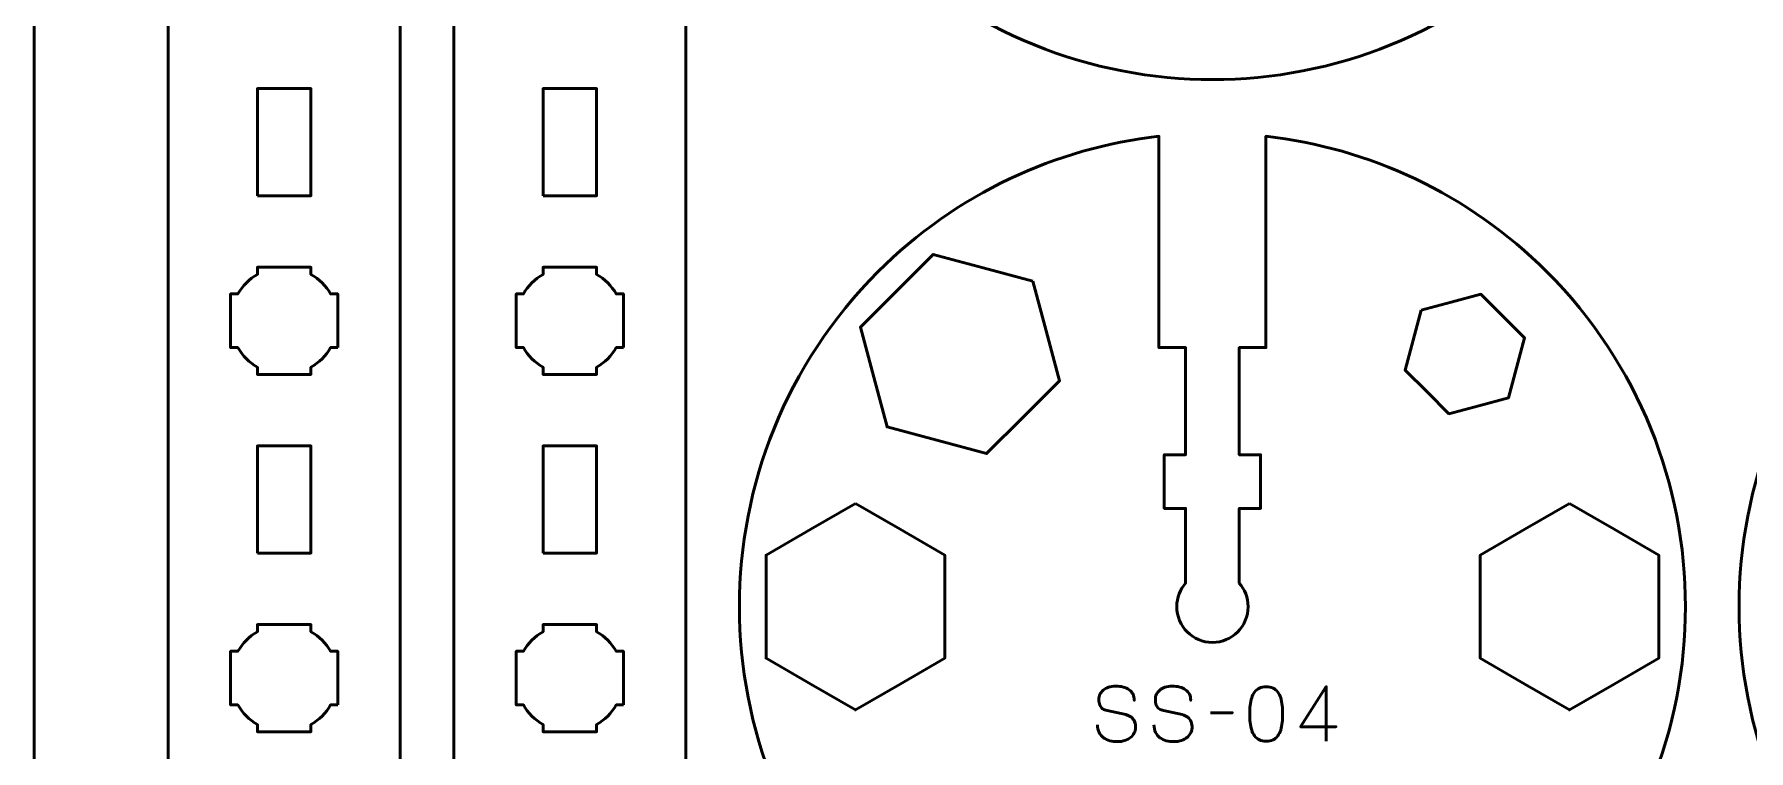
# Model space of a CAD drawing. Header units: centimetres. Extents: x -21 to 0, y -29.7 to 0.
# Drawn here: x -21 to -11.4, y -9.66 to -5.65 of the extents above; entities that cross this region are included whole.
import ezdxf

# ---------------------------------------------------------------- set-up
doc = ezdxf.new("R2010")
doc.units = ezdxf.units.CM
doc.header["$MEASUREMENT"] = 0
doc.layers.add('Layer 1', color=7, linetype='Continuous')

msp = doc.modelspace()

# ---------------------------------------------------------------- linework, layer by layer
at = {"layer": 'Layer 1', "color": 1, "lineweight": 53}
msp.add_open_spline([(-21.00003, -29.19995), (-21.00003, -29.19995), (-21.00003, -2.29992), (-21.00003, -2.29992), (-21.00003, -2.29992), (-21.00003, -2.21709), (-20.93286, -2.14992), (-20.85003, -2.14992), (-20.85003, -2.14992), (-20.7672, -2.14992), (-20.70003, -2.08275), (-20.70003, -1.99992), (-20.70003, -1.99992), (-20.70003, -1.91709), (-20.7672, -1.84992), (-20.85003, -1.84992), (-20.85003, -1.84992), (-20.93286, -1.84992), (-21.00003, -1.78275), (-21.00003, -1.69992), (-21.00003, -1.69992), (-21.00003, -1.61709), (-20.93286, -1.54992), (-20.85003, -1.54992), (-20.85003, -1.54992), (-20.7672, -1.54992), (-20.70003, -1.48275), (-20.70003, -1.39992), (-20.70003, -1.39992), (-20.70003, -1.31709), (-20.7672, -1.24992), (-20.85003, -1.24992), (-20.85003, -1.24992), (-20.93286, -1.24992), (-21.00003, -1.18275), (-21.00003, -1.09992), (-21.00003, -1.09992), (-21.00003, -1.09992), (-21.00003, -0.49992), (-21.00003, -0.49992), (-21.00003, -0.49992), (-21.00003, -0.22295), (-20.77694, 0.00004), (-20.49994, 0.00004), (-20.49994, 0.00004), (-20.49994, 0.00004), (-0.50008, 0.00004), (-0.50008, 0.00004), (-0.50008, 0.00004), (-0.22294, 0.00004), (0.00002, -0.22295), (0.00002, -0.49992), (0.00002, -0.49992), (0.00002, -0.49992), (0.00002, -29.19995), (0.00002, -29.19995), (0.00002, -29.19995), (0.00002, -29.47695), (-0.22294, -29.70004), (-0.50008, -29.70004), (-0.50008, -29.70004), (-0.50008, -29.70004), (-20.49994, -29.70004), (-20.49994, -29.70004), (-20.49994, -29.70004), (-20.77694, -29.70004), (-21.00003, -29.47695), (-21.00003, -29.19995)], degree=3, knots=[0, 0, 0, 0, 0.0588235, 0.0588235, 0.0588235, 0.0588235, 0.1176471, 0.1176471, 0.1176471, 0.1176471, 0.1764706, 0.1764706, 0.1764706, 0.1764706, 0.2352941, 0.2352941, 0.2352941, 0.2352941, 0.2941176, 0.2941176, 0.2941176, 0.2941176, 0.3529412, 0.3529412, 0.3529412, 0.3529412, 0.4117647, 0.4117647, 0.4117647, 0.4117647, 0.4705882, 0.4705882, 0.4705882, 0.4705882, 0.5294118, 0.5294118, 0.5294118, 0.5294118, 0.5882353, 0.5882353, 0.5882353, 0.5882353, 0.6470588, 0.6470588, 0.6470588, 0.6470588, 0.7058824, 0.7058824, 0.7058824, 0.7058824, 0.7647059, 0.7647059, 0.7647059, 0.7647059, 0.8235294, 0.8235294, 0.8235294, 0.8235294, 0.8823529, 0.8823529, 0.8823529, 0.8823529, 0.9411765, 0.9411765, 0.9411765, 0.9411765, 1, 1, 1, 1], dxfattribs=at)
at = {"layer": 'Layer 1', "color": 3, "lineweight": 53}
for points, knots in [([(-16.27383, -1.37613), (-15.23913, -0.34143), (-13.5609, -0.34143), (-12.52617, -1.37616), (-12.52617, -1.37616), (-11.49147, -2.41086), (-11.49147, -4.0891), (-12.52617, -5.1238), (-12.52617, -5.1238), (-13.5609, -6.15853), (-15.23913, -6.15853), (-16.27383, -5.12383), (-16.27383, -5.12383), (-17.30856, -4.0891), (-17.30856, -2.41086), (-16.27383, -1.37613)], [0, 0, 0, 0, 0.25, 0.25, 0.25, 0.25, 0.5, 0.5, 0.5, 0.5, 0.75, 0.75, 0.75, 0.75, 1, 1, 1, 1]), ([(-10.67383, -1.37613), (-9.63913, -0.34143), (-7.9609, -0.34143), (-6.92617, -1.37616), (-6.92617, -1.37616), (-5.89147, -2.41086), (-5.89147, -4.0891), (-6.92617, -5.1238), (-6.92617, -5.1238), (-7.9609, -6.15853), (-9.63913, -6.15853), (-10.67383, -5.12383), (-10.67383, -5.12383), (-11.70856, -4.0891), (-11.70856, -2.41086), (-10.67383, -1.37613)], [0, 0, 0, 0, 0.25, 0.25, 0.25, 0.25, 0.5, 0.5, 0.5, 0.5, 0.75, 0.75, 0.75, 0.75, 1, 1, 1, 1]), ([(-20.25007, -19.39972), (-20.25007, -19.39972), (-20.25007, -1.09979), (-20.25007, -1.09979), (-20.25007, -1.09979), (-20.25007, -0.82279), (-20.02698, -0.59969), (-19.74998, -0.59969), (-19.74998, -0.59969), (-19.74998, -0.59969), (-19.44997, -0.59969), (-19.44997, -0.59969), (-19.44997, -0.59969), (-19.17301, -0.59969), (-18.95005, -0.82279), (-18.95005, -1.09979), (-18.95005, -1.09979), (-18.95005, -1.09979), (-18.95005, -19.39972), (-18.95005, -19.39972), (-18.95005, -19.39972), (-18.95005, -19.67672), (-19.17301, -19.89981), (-19.44997, -19.89981), (-19.44997, -19.89981), (-19.44997, -19.89981), (-19.74998, -19.89981), (-19.74998, -19.89981), (-19.74998, -19.89981), (-20.02698, -19.89981), (-20.25007, -19.67672), (-20.25007, -19.39972)], [0, 0, 0, 0, 0.125, 0.125, 0.125, 0.125, 0.25, 0.25, 0.25, 0.25, 0.375, 0.375, 0.375, 0.375, 0.5, 0.5, 0.5, 0.5, 0.625, 0.625, 0.625, 0.625, 0.75, 0.75, 0.75, 0.75, 0.875, 0.875, 0.875, 0.875, 1, 1, 1, 1]), ([(-18.65007, -19.39972), (-18.65007, -19.39972), (-18.65007, -1.09979), (-18.65007, -1.09979), (-18.65007, -1.09979), (-18.65007, -0.82279), (-18.42698, -0.59969), (-18.14998, -0.59969), (-18.14998, -0.59969), (-18.14998, -0.59969), (-17.84997, -0.59969), (-17.84997, -0.59969), (-17.84997, -0.59969), (-17.57301, -0.59969), (-17.35005, -0.82279), (-17.35005, -1.09979), (-17.35005, -1.09979), (-17.35005, -1.09979), (-17.35005, -19.39972), (-17.35005, -19.39972), (-17.35005, -19.39972), (-17.35005, -19.67672), (-17.57301, -19.89981), (-17.84997, -19.89981), (-17.84997, -19.89981), (-17.84997, -19.89981), (-18.14998, -19.89981), (-18.14998, -19.89981), (-18.14998, -19.89981), (-18.42698, -19.89981), (-18.65007, -19.67672), (-18.65007, -19.39972)], [0, 0, 0, 0, 0.125, 0.125, 0.125, 0.125, 0.25, 0.25, 0.25, 0.25, 0.375, 0.375, 0.375, 0.375, 0.5, 0.5, 0.5, 0.5, 0.625, 0.625, 0.625, 0.625, 0.75, 0.75, 0.75, 0.75, 0.875, 0.875, 0.875, 0.875, 1, 1, 1, 1]), ([(-16.27383, -6.97613), (-15.8329, -6.5352), (-15.2751, -6.28234), (-14.70003, -6.21723), (-14.70003, -6.21723), (-14.70003, -6.21723), (-14.70003, -7.39997), (-14.70003, -7.39997), (-14.70003, -7.39997), (-14.70003, -7.39997), (-14.55002, -7.39997), (-14.55002, -7.39997), (-14.55002, -7.39997), (-14.55002, -7.39997), (-14.55002, -7.99991), (-14.55002, -7.99991), (-14.55002, -7.99991), (-14.55002, -7.99991), (-14.67003, -7.99991), (-14.67003, -7.99991), (-14.67003, -7.99991), (-14.67003, -7.99991), (-14.67003, -8.29991), (-14.67003, -8.29991), (-14.67003, -8.29991), (-14.67003, -8.29991), (-14.55002, -8.29991), (-14.55002, -8.29991), (-14.55002, -8.29991), (-14.55002, -8.29991), (-14.55002, -8.71765), (-14.55002, -8.71765), (-14.55002, -8.71765), (-14.58113, -8.7529), (-14.60002, -8.7992), (-14.60002, -8.84991), (-14.60002, -8.84991), (-14.60002, -8.96035), (-14.51046, -9.04991), (-14.40002, -9.04991), (-14.40002, -9.04991), (-14.28958, -9.04991), (-14.20002, -8.96035), (-14.20002, -8.84991), (-14.20002, -8.84991), (-14.20002, -8.7992), (-14.21891, -8.7529), (-14.25002, -8.71765), (-14.25002, -8.71765), (-14.25002, -8.71765), (-14.25002, -8.29991), (-14.25002, -8.29991), (-14.25002, -8.29991), (-14.25002, -8.29991), (-14.13003, -8.29991), (-14.13003, -8.29991), (-14.13003, -8.29991), (-14.13003, -8.29991), (-14.13003, -7.99991), (-14.13003, -7.99991), (-14.13003, -7.99991), (-14.13003, -7.99991), (-14.25002, -7.99991), (-14.25002, -7.99991), (-14.25002, -7.99991), (-14.25002, -7.99991), (-14.25002, -7.39997), (-14.25002, -7.39997), (-14.25002, -7.39997), (-14.25002, -7.39997), (-14.10003, -7.39997), (-14.10003, -7.39997), (-14.10003, -7.39997), (-14.10003, -7.39997), (-14.10003, -6.21721), (-14.10003, -6.21721), (-14.10003, -6.21721), (-13.52495, -6.28229), (-12.96713, -6.5352), (-12.52617, -6.97616), (-12.52617, -6.97616), (-11.49147, -8.01086), (-11.49147, -9.6891), (-12.52617, -10.7238), (-12.52617, -10.7238), (-13.5609, -11.75853), (-15.23913, -11.75853), (-16.27383, -10.72383), (-16.27383, -10.72383), (-17.30856, -9.6891), (-17.30856, -8.01086), (-16.27383, -6.97613)], [0, 0, 0, 0, 0.0434783, 0.0434783, 0.0434783, 0.0434783, 0.0869565, 0.0869565, 0.0869565, 0.0869565, 0.1304348, 0.1304348, 0.1304348, 0.1304348, 0.173913, 0.173913, 0.173913, 0.173913, 0.2173913, 0.2173913, 0.2173913, 0.2173913, 0.2608696, 0.2608696, 0.2608696, 0.2608696, 0.3043478, 0.3043478, 0.3043478, 0.3043478, 0.3478261, 0.3478261, 0.3478261, 0.3478261, 0.3913043, 0.3913043, 0.3913043, 0.3913043, 0.4347826, 0.4347826, 0.4347826, 0.4347826, 0.4782609, 0.4782609, 0.4782609, 0.4782609, 0.5217391, 0.5217391, 0.5217391, 0.5217391, 0.5652174, 0.5652174, 0.5652174, 0.5652174, 0.6086957, 0.6086957, 0.6086957, 0.6086957, 0.6521739, 0.6521739, 0.6521739, 0.6521739, 0.6956522, 0.6956522, 0.6956522, 0.6956522, 0.7391304, 0.7391304, 0.7391304, 0.7391304, 0.7826087, 0.7826087, 0.7826087, 0.7826087, 0.826087, 0.826087, 0.826087, 0.826087, 0.8695652, 0.8695652, 0.8695652, 0.8695652, 0.9130435, 0.9130435, 0.9130435, 0.9130435, 0.9565217, 0.9565217, 0.9565217, 0.9565217, 1, 1, 1, 1]), ([(-10.67383, -6.97613), (-10.2329, -6.5352), (-9.6751, -6.28234), (-9.10003, -6.21723), (-9.10003, -6.21723), (-9.10003, -6.21723), (-9.10003, -7.39997), (-9.10003, -7.39997), (-9.10003, -7.39997), (-9.10003, -7.39997), (-8.95002, -7.39997), (-8.95002, -7.39997), (-8.95002, -7.39997), (-8.95002, -7.39997), (-8.95002, -7.99991), (-8.95002, -7.99991), (-8.95002, -7.99991), (-8.95002, -7.99991), (-9.07003, -7.99991), (-9.07003, -7.99991), (-9.07003, -7.99991), (-9.07003, -7.99991), (-9.07003, -8.29991), (-9.07003, -8.29991), (-9.07003, -8.29991), (-9.07003, -8.29991), (-8.95002, -8.29991), (-8.95002, -8.29991), (-8.95002, -8.29991), (-8.95002, -8.29991), (-8.95002, -8.71765), (-8.95002, -8.71765), (-8.95002, -8.71765), (-8.98113, -8.7529), (-9.00002, -8.7992), (-9.00002, -8.84991), (-9.00002, -8.84991), (-9.00002, -8.96035), (-8.91046, -9.04991), (-8.80002, -9.04991), (-8.80002, -9.04991), (-8.68958, -9.04991), (-8.60002, -8.96035), (-8.60002, -8.84991), (-8.60002, -8.84991), (-8.60002, -8.7992), (-8.61891, -8.7529), (-8.65002, -8.71765), (-8.65002, -8.71765), (-8.65002, -8.71765), (-8.65002, -8.29991), (-8.65002, -8.29991), (-8.65002, -8.29991), (-8.65002, -8.29991), (-8.53003, -8.29991), (-8.53003, -8.29991), (-8.53003, -8.29991), (-8.53003, -8.29991), (-8.53003, -7.99991), (-8.53003, -7.99991), (-8.53003, -7.99991), (-8.53003, -7.99991), (-8.65002, -7.99991), (-8.65002, -7.99991), (-8.65002, -7.99991), (-8.65002, -7.99991), (-8.65002, -7.39997), (-8.65002, -7.39997), (-8.65002, -7.39997), (-8.65002, -7.39997), (-8.50003, -7.39997), (-8.50003, -7.39997), (-8.50003, -7.39997), (-8.50003, -7.39997), (-8.50003, -6.21721), (-8.50003, -6.21721), (-8.50003, -6.21721), (-7.92495, -6.28229), (-7.36713, -6.5352), (-6.92617, -6.97616), (-6.92617, -6.97616), (-5.89147, -8.01086), (-5.89147, -9.6891), (-6.92617, -10.7238), (-6.92617, -10.7238), (-7.9609, -11.75853), (-9.63913, -11.75853), (-10.67383, -10.72383), (-10.67383, -10.72383), (-11.70856, -9.6891), (-11.70856, -8.01086), (-10.67383, -6.97613)], [0, 0, 0, 0, 0.0434783, 0.0434783, 0.0434783, 0.0434783, 0.0869565, 0.0869565, 0.0869565, 0.0869565, 0.1304348, 0.1304348, 0.1304348, 0.1304348, 0.173913, 0.173913, 0.173913, 0.173913, 0.2173913, 0.2173913, 0.2173913, 0.2173913, 0.2608696, 0.2608696, 0.2608696, 0.2608696, 0.3043478, 0.3043478, 0.3043478, 0.3043478, 0.3478261, 0.3478261, 0.3478261, 0.3478261, 0.3913043, 0.3913043, 0.3913043, 0.3913043, 0.4347826, 0.4347826, 0.4347826, 0.4347826, 0.4782609, 0.4782609, 0.4782609, 0.4782609, 0.5217391, 0.5217391, 0.5217391, 0.5217391, 0.5652174, 0.5652174, 0.5652174, 0.5652174, 0.6086957, 0.6086957, 0.6086957, 0.6086957, 0.6521739, 0.6521739, 0.6521739, 0.6521739, 0.6956522, 0.6956522, 0.6956522, 0.6956522, 0.7391304, 0.7391304, 0.7391304, 0.7391304, 0.7826087, 0.7826087, 0.7826087, 0.7826087, 0.826087, 0.826087, 0.826087, 0.826087, 0.8695652, 0.8695652, 0.8695652, 0.8695652, 0.9130435, 0.9130435, 0.9130435, 0.9130435, 0.9565217, 0.9565217, 0.9565217, 0.9565217, 1, 1, 1, 1])]:
    msp.add_open_spline(points, degree=3, knots=knots, dxfattribs=at)
at = {"layer": 'Layer 1', "lineweight": 53}
for points, knots in [([(-19.74998, -6.54979), (-19.74998, -6.54979), (-19.74998, -5.94978), (-19.74998, -5.94978), (-19.74998, -5.94978), (-19.74998, -5.94978), (-19.44997, -5.94978), (-19.44997, -5.94978), (-19.44997, -5.94978), (-19.44997, -5.94978), (-19.44997, -6.54979), (-19.44997, -6.54979), (-19.44997, -6.54979), (-19.44997, -6.54979), (-19.74998, -6.54979), (-19.74998, -6.54979)], [0, 0, 0, 0, 0.25, 0.25, 0.25, 0.25, 0.5, 0.5, 0.5, 0.5, 0.75, 0.75, 0.75, 0.75, 1, 1, 1, 1]), ([(-18.14998, -6.54979), (-18.14998, -6.54979), (-18.14998, -5.94978), (-18.14998, -5.94978), (-18.14998, -5.94978), (-18.14998, -5.94978), (-17.84997, -5.94978), (-17.84997, -5.94978), (-17.84997, -5.94978), (-17.84997, -5.94978), (-17.84997, -6.54979), (-17.84997, -6.54979), (-17.84997, -6.54979), (-17.84997, -6.54979), (-18.14998, -6.54979), (-18.14998, -6.54979)], [0, 0, 0, 0, 0.25, 0.25, 0.25, 0.25, 0.5, 0.5, 0.5, 0.5, 0.75, 0.75, 0.75, 0.75, 1, 1, 1, 1]), ([(-15.40599, -7.02751), (-15.40599, -7.02751), (-15.33128, -7.30635), (-15.33128, -7.30635), (-15.33128, -7.30635), (-15.33128, -7.30635), (-15.25656, -7.58519), (-15.25656, -7.58519), (-15.25656, -7.58519), (-15.25656, -7.58519), (-15.46069, -7.78931), (-15.46069, -7.78931), (-15.46069, -7.78931), (-15.46069, -7.78931), (-15.66481, -7.99344), (-15.66481, -7.99344), (-15.66481, -7.99344), (-15.66481, -7.99344), (-15.94365, -7.91872), (-15.94365, -7.91872), (-15.94365, -7.91872), (-15.94365, -7.91872), (-16.22249, -7.84401), (-16.22249, -7.84401), (-16.22249, -7.84401), (-16.22249, -7.84401), (-16.2972, -7.56517), (-16.2972, -7.56517), (-16.2972, -7.56517), (-16.2972, -7.56517), (-16.37192, -7.28633), (-16.37192, -7.28633), (-16.37192, -7.28633), (-16.37192, -7.28633), (-16.16779, -7.08221), (-16.16779, -7.08221), (-16.16779, -7.08221), (-16.16779, -7.08221), (-15.96367, -6.87808), (-15.96367, -6.87808), (-15.96367, -6.87808), (-15.96367, -6.87808), (-15.68483, -6.9528), (-15.68483, -6.9528), (-15.68483, -6.9528), (-15.68483, -6.9528), (-15.40599, -7.02751), (-15.40599, -7.02751)], [0, 0, 0, 0, 0.0833333, 0.0833333, 0.0833333, 0.0833333, 0.1666667, 0.1666667, 0.1666667, 0.1666667, 0.25, 0.25, 0.25, 0.25, 0.3333333, 0.3333333, 0.3333333, 0.3333333, 0.4166667, 0.4166667, 0.4166667, 0.4166667, 0.5, 0.5, 0.5, 0.5, 0.5833333, 0.5833333, 0.5833333, 0.5833333, 0.6666667, 0.6666667, 0.6666667, 0.6666667, 0.75, 0.75, 0.75, 0.75, 0.8333333, 0.8333333, 0.8333333, 0.8333333, 0.9166667, 0.9166667, 0.9166667, 0.9166667, 1, 1, 1, 1]), ([(-19.30004, -7.39977), (-19.30004, -7.39977), (-19.34015, -7.39977), (-19.34015, -7.39977), (-19.34015, -7.39977), (-19.36647, -7.44538), (-19.4045, -7.48327), (-19.44997, -7.50959), (-19.44997, -7.50959), (-19.44997, -7.50959), (-19.44997, -7.54984), (-19.44997, -7.54984), (-19.44997, -7.54984), (-19.44997, -7.54984), (-19.60005, -7.54984), (-19.60005, -7.54984), (-19.60005, -7.54984), (-19.60005, -7.54984), (-19.74998, -7.54984), (-19.74998, -7.54984), (-19.74998, -7.54984), (-19.74998, -7.54984), (-19.74998, -7.50959), (-19.74998, -7.50959), (-19.74998, -7.50959), (-19.79559, -7.48327), (-19.83351, -7.44538), (-19.85983, -7.39977), (-19.85983, -7.39977), (-19.85983, -7.39977), (-19.90005, -7.39977), (-19.90005, -7.39977), (-19.90005, -7.39977), (-19.90005, -7.39977), (-19.90005, -7.24984), (-19.90005, -7.24984), (-19.90005, -7.24984), (-19.90005, -7.24984), (-19.90005, -7.09977), (-19.90005, -7.09977), (-19.90005, -7.09977), (-19.90005, -7.09977), (-19.85983, -7.09977), (-19.85983, -7.09977), (-19.85983, -7.09977), (-19.83351, -7.05429), (-19.79559, -7.01626), (-19.74998, -6.98995), (-19.74998, -6.98995), (-19.74998, -6.98995), (-19.74998, -6.94983), (-19.74998, -6.94983), (-19.74998, -6.94983), (-19.74998, -6.94983), (-19.60005, -6.94983), (-19.60005, -6.94983), (-19.60005, -6.94983), (-19.60005, -6.94983), (-19.44997, -6.94983), (-19.44997, -6.94983), (-19.44997, -6.94983), (-19.44997, -6.94983), (-19.44997, -6.98995), (-19.44997, -6.98995), (-19.44997, -6.98995), (-19.4045, -7.01626), (-19.36647, -7.05429), (-19.34015, -7.09977), (-19.34015, -7.09977), (-19.34015, -7.09977), (-19.30004, -7.09977), (-19.30004, -7.09977), (-19.30004, -7.09977), (-19.30004, -7.09977), (-19.30004, -7.24984), (-19.30004, -7.24984), (-19.30004, -7.24984), (-19.30004, -7.24984), (-19.30004, -7.39977), (-19.30004, -7.39977)], [0, 0, 0, 0, 0.05, 0.05, 0.05, 0.05, 0.1, 0.1, 0.1, 0.1, 0.15, 0.15, 0.15, 0.15, 0.2, 0.2, 0.2, 0.2, 0.25, 0.25, 0.25, 0.25, 0.3, 0.3, 0.3, 0.3, 0.35, 0.35, 0.35, 0.35, 0.4, 0.4, 0.4, 0.4, 0.45, 0.45, 0.45, 0.45, 0.5, 0.5, 0.5, 0.5, 0.55, 0.55, 0.55, 0.55, 0.6, 0.6, 0.6, 0.6, 0.65, 0.65, 0.65, 0.65, 0.7, 0.7, 0.7, 0.7, 0.75, 0.75, 0.75, 0.75, 0.8, 0.8, 0.8, 0.8, 0.85, 0.85, 0.85, 0.85, 0.9, 0.9, 0.9, 0.9, 0.95, 0.95, 0.95, 0.95, 1, 1, 1, 1]), ([(-17.70004, -7.39977), (-17.70004, -7.39977), (-17.74015, -7.39977), (-17.74015, -7.39977), (-17.74015, -7.39977), (-17.76647, -7.44538), (-17.8045, -7.48327), (-17.84997, -7.50959), (-17.84997, -7.50959), (-17.84997, -7.50959), (-17.84997, -7.54984), (-17.84997, -7.54984), (-17.84997, -7.54984), (-17.84997, -7.54984), (-18.00005, -7.54984), (-18.00005, -7.54984), (-18.00005, -7.54984), (-18.00005, -7.54984), (-18.14998, -7.54984), (-18.14998, -7.54984), (-18.14998, -7.54984), (-18.14998, -7.54984), (-18.14998, -7.50959), (-18.14998, -7.50959), (-18.14998, -7.50959), (-18.19559, -7.48327), (-18.23351, -7.44538), (-18.25983, -7.39977), (-18.25983, -7.39977), (-18.25983, -7.39977), (-18.30005, -7.39977), (-18.30005, -7.39977), (-18.30005, -7.39977), (-18.30005, -7.39977), (-18.30005, -7.24984), (-18.30005, -7.24984), (-18.30005, -7.24984), (-18.30005, -7.24984), (-18.30005, -7.09977), (-18.30005, -7.09977), (-18.30005, -7.09977), (-18.30005, -7.09977), (-18.25983, -7.09977), (-18.25983, -7.09977), (-18.25983, -7.09977), (-18.23351, -7.05429), (-18.19559, -7.01626), (-18.14998, -6.98995), (-18.14998, -6.98995), (-18.14998, -6.98995), (-18.14998, -6.94983), (-18.14998, -6.94983), (-18.14998, -6.94983), (-18.14998, -6.94983), (-18.00005, -6.94983), (-18.00005, -6.94983), (-18.00005, -6.94983), (-18.00005, -6.94983), (-17.84997, -6.94983), (-17.84997, -6.94983), (-17.84997, -6.94983), (-17.84997, -6.94983), (-17.84997, -6.98995), (-17.84997, -6.98995), (-17.84997, -6.98995), (-17.8045, -7.01626), (-17.76647, -7.05429), (-17.74015, -7.09977), (-17.74015, -7.09977), (-17.74015, -7.09977), (-17.70004, -7.09977), (-17.70004, -7.09977), (-17.70004, -7.09977), (-17.70004, -7.09977), (-17.70004, -7.24984), (-17.70004, -7.24984), (-17.70004, -7.24984), (-17.70004, -7.24984), (-17.70004, -7.39977), (-17.70004, -7.39977)], [0, 0, 0, 0, 0.05, 0.05, 0.05, 0.05, 0.1, 0.1, 0.1, 0.1, 0.15, 0.15, 0.15, 0.15, 0.2, 0.2, 0.2, 0.2, 0.25, 0.25, 0.25, 0.25, 0.3, 0.3, 0.3, 0.3, 0.35, 0.35, 0.35, 0.35, 0.4, 0.4, 0.4, 0.4, 0.45, 0.45, 0.45, 0.45, 0.5, 0.5, 0.5, 0.5, 0.55, 0.55, 0.55, 0.55, 0.6, 0.6, 0.6, 0.6, 0.65, 0.65, 0.65, 0.65, 0.7, 0.7, 0.7, 0.7, 0.75, 0.75, 0.75, 0.75, 0.8, 0.8, 0.8, 0.8, 0.85, 0.85, 0.85, 0.85, 0.9, 0.9, 0.9, 0.9, 0.95, 0.95, 0.95, 0.95, 1, 1, 1, 1]), ([(-13.23076, -7.19082), (-13.23076, -7.19082), (-13.06346, -7.14599), (-13.06346, -7.14599), (-13.06346, -7.14599), (-13.06346, -7.14599), (-12.89616, -7.10116), (-12.89616, -7.10116), (-12.89616, -7.10116), (-12.89616, -7.10116), (-12.77368, -7.22363), (-12.77368, -7.22363), (-12.77368, -7.22363), (-12.77368, -7.22363), (-12.65121, -7.34611), (-12.65121, -7.34611), (-12.65121, -7.34611), (-12.65121, -7.34611), (-12.69604, -7.51341), (-12.69604, -7.51341), (-12.69604, -7.51341), (-12.69604, -7.51341), (-12.74087, -7.68071), (-12.74087, -7.68071), (-12.74087, -7.68071), (-12.74087, -7.68071), (-12.90817, -7.72554), (-12.90817, -7.72554), (-12.90817, -7.72554), (-12.90817, -7.72554), (-13.07547, -7.77037), (-13.07547, -7.77037), (-13.07547, -7.77037), (-13.07547, -7.77037), (-13.19795, -7.6479), (-13.19795, -7.6479), (-13.19795, -7.6479), (-13.19795, -7.6479), (-13.32042, -7.52542), (-13.32042, -7.52542), (-13.32042, -7.52542), (-13.32042, -7.52542), (-13.27559, -7.35812), (-13.27559, -7.35812), (-13.27559, -7.35812), (-13.27559, -7.35812), (-13.23076, -7.19082), (-13.23076, -7.19082)], [0, 0, 0, 0, 0.0833333, 0.0833333, 0.0833333, 0.0833333, 0.1666667, 0.1666667, 0.1666667, 0.1666667, 0.25, 0.25, 0.25, 0.25, 0.3333333, 0.3333333, 0.3333333, 0.3333333, 0.4166667, 0.4166667, 0.4166667, 0.4166667, 0.5, 0.5, 0.5, 0.5, 0.5833333, 0.5833333, 0.5833333, 0.5833333, 0.6666667, 0.6666667, 0.6666667, 0.6666667, 0.75, 0.75, 0.75, 0.75, 0.8333333, 0.8333333, 0.8333333, 0.8333333, 0.9166667, 0.9166667, 0.9166667, 0.9166667, 1, 1, 1, 1]), ([(-19.74998, -8.54975), (-19.74998, -8.54975), (-19.74998, -7.94975), (-19.74998, -7.94975), (-19.74998, -7.94975), (-19.74998, -7.94975), (-19.44997, -7.94975), (-19.44997, -7.94975), (-19.44997, -7.94975), (-19.44997, -7.94975), (-19.44997, -8.54975), (-19.44997, -8.54975), (-19.44997, -8.54975), (-19.44997, -8.54975), (-19.74998, -8.54975), (-19.74998, -8.54975)], [0, 0, 0, 0, 0.25, 0.25, 0.25, 0.25, 0.5, 0.5, 0.5, 0.5, 0.75, 0.75, 0.75, 0.75, 1, 1, 1, 1]), ([(-18.14998, -8.54975), (-18.14998, -8.54975), (-18.14998, -7.94975), (-18.14998, -7.94975), (-18.14998, -7.94975), (-18.14998, -7.94975), (-17.84997, -7.94975), (-17.84997, -7.94975), (-17.84997, -7.94975), (-17.84997, -7.94975), (-17.84997, -8.54975), (-17.84997, -8.54975), (-17.84997, -8.54975), (-17.84997, -8.54975), (-18.14998, -8.54975), (-18.14998, -8.54975)], [0, 0, 0, 0, 0.25, 0.25, 0.25, 0.25, 0.5, 0.5, 0.5, 0.5, 0.75, 0.75, 0.75, 0.75, 1, 1, 1, 1]), ([(-16.40003, -8.27262), (-16.40003, -8.27262), (-16.15003, -8.41696), (-16.15003, -8.41696), (-16.15003, -8.41696), (-16.15003, -8.41696), (-15.90003, -8.5613), (-15.90003, -8.5613), (-15.90003, -8.5613), (-15.90003, -8.5613), (-15.90003, -8.84997), (-15.90003, -8.84997), (-15.90003, -8.84997), (-15.90003, -8.84997), (-15.90003, -9.13865), (-15.90003, -9.13865), (-15.90003, -9.13865), (-15.90003, -9.13865), (-16.15003, -9.28299), (-16.15003, -9.28299), (-16.15003, -9.28299), (-16.15003, -9.28299), (-16.40003, -9.42732), (-16.40003, -9.42732), (-16.40003, -9.42732), (-16.40003, -9.42732), (-16.65002, -9.28299), (-16.65002, -9.28299), (-16.65002, -9.28299), (-16.65002, -9.28299), (-16.90003, -9.13865), (-16.90003, -9.13865), (-16.90003, -9.13865), (-16.90003, -9.13865), (-16.90003, -8.84997), (-16.90003, -8.84997), (-16.90003, -8.84997), (-16.90003, -8.84997), (-16.90003, -8.5613), (-16.90003, -8.5613), (-16.90003, -8.5613), (-16.90003, -8.5613), (-16.65002, -8.41696), (-16.65002, -8.41696), (-16.65002, -8.41696), (-16.65002, -8.41696), (-16.40003, -8.27262), (-16.40003, -8.27262)], [0, 0, 0, 0, 0.0833333, 0.0833333, 0.0833333, 0.0833333, 0.1666667, 0.1666667, 0.1666667, 0.1666667, 0.25, 0.25, 0.25, 0.25, 0.3333333, 0.3333333, 0.3333333, 0.3333333, 0.4166667, 0.4166667, 0.4166667, 0.4166667, 0.5, 0.5, 0.5, 0.5, 0.5833333, 0.5833333, 0.5833333, 0.5833333, 0.6666667, 0.6666667, 0.6666667, 0.6666667, 0.75, 0.75, 0.75, 0.75, 0.8333333, 0.8333333, 0.8333333, 0.8333333, 0.9166667, 0.9166667, 0.9166667, 0.9166667, 1, 1, 1, 1]), ([(-12.40003, -8.27262), (-12.40003, -8.27262), (-12.15003, -8.41696), (-12.15003, -8.41696), (-12.15003, -8.41696), (-12.15003, -8.41696), (-11.90003, -8.5613), (-11.90003, -8.5613), (-11.90003, -8.5613), (-11.90003, -8.5613), (-11.90003, -8.84997), (-11.90003, -8.84997), (-11.90003, -8.84997), (-11.90003, -8.84997), (-11.90003, -9.13865), (-11.90003, -9.13865), (-11.90003, -9.13865), (-11.90003, -9.13865), (-12.15003, -9.28299), (-12.15003, -9.28299), (-12.15003, -9.28299), (-12.15003, -9.28299), (-12.40003, -9.42732), (-12.40003, -9.42732), (-12.40003, -9.42732), (-12.40003, -9.42732), (-12.65002, -9.28299), (-12.65002, -9.28299), (-12.65002, -9.28299), (-12.65002, -9.28299), (-12.90003, -9.13865), (-12.90003, -9.13865), (-12.90003, -9.13865), (-12.90003, -9.13865), (-12.90003, -8.84997), (-12.90003, -8.84997), (-12.90003, -8.84997), (-12.90003, -8.84997), (-12.90003, -8.5613), (-12.90003, -8.5613), (-12.90003, -8.5613), (-12.90003, -8.5613), (-12.65002, -8.41696), (-12.65002, -8.41696), (-12.65002, -8.41696), (-12.65002, -8.41696), (-12.40003, -8.27262), (-12.40003, -8.27262)], [0, 0, 0, 0, 0.0833333, 0.0833333, 0.0833333, 0.0833333, 0.1666667, 0.1666667, 0.1666667, 0.1666667, 0.25, 0.25, 0.25, 0.25, 0.3333333, 0.3333333, 0.3333333, 0.3333333, 0.4166667, 0.4166667, 0.4166667, 0.4166667, 0.5, 0.5, 0.5, 0.5, 0.5833333, 0.5833333, 0.5833333, 0.5833333, 0.6666667, 0.6666667, 0.6666667, 0.6666667, 0.75, 0.75, 0.75, 0.75, 0.8333333, 0.8333333, 0.8333333, 0.8333333, 0.9166667, 0.9166667, 0.9166667, 0.9166667, 1, 1, 1, 1]), ([(-19.30004, -9.39984), (-19.30004, -9.39984), (-19.34015, -9.39984), (-19.34015, -9.39984), (-19.34015, -9.39984), (-19.36647, -9.44531), (-19.4045, -9.48324), (-19.44997, -9.5097), (-19.44997, -9.5097), (-19.44997, -9.5097), (-19.44997, -9.54977), (-19.44997, -9.54977), (-19.44997, -9.54977), (-19.44997, -9.54977), (-19.60005, -9.54977), (-19.60005, -9.54977), (-19.60005, -9.54977), (-19.60005, -9.54977), (-19.74998, -9.54977), (-19.74998, -9.54977), (-19.74998, -9.54977), (-19.74998, -9.54977), (-19.74998, -9.5097), (-19.74998, -9.5097), (-19.74998, -9.5097), (-19.79559, -9.48324), (-19.83351, -9.44531), (-19.85983, -9.39984), (-19.85983, -9.39984), (-19.85983, -9.39984), (-19.90005, -9.39984), (-19.90005, -9.39984), (-19.90005, -9.39984), (-19.90005, -9.39984), (-19.90005, -9.24977), (-19.90005, -9.24977), (-19.90005, -9.24977), (-19.90005, -9.24977), (-19.90005, -9.09984), (-19.90005, -9.09984), (-19.90005, -9.09984), (-19.90005, -9.09984), (-19.85983, -9.09984), (-19.85983, -9.09984), (-19.85983, -9.09984), (-19.83351, -9.05426), (-19.79559, -9.01634), (-19.74998, -8.98988), (-19.74998, -8.98988), (-19.74998, -8.98988), (-19.74998, -8.9498), (-19.74998, -8.9498), (-19.74998, -8.9498), (-19.74998, -8.9498), (-19.60005, -8.9498), (-19.60005, -8.9498), (-19.60005, -8.9498), (-19.60005, -8.9498), (-19.44997, -8.9498), (-19.44997, -8.9498), (-19.44997, -8.9498), (-19.44997, -8.9498), (-19.44997, -8.98988), (-19.44997, -8.98988), (-19.44997, -8.98988), (-19.4045, -9.01634), (-19.36647, -9.05426), (-19.34015, -9.09984), (-19.34015, -9.09984), (-19.34015, -9.09984), (-19.30004, -9.09984), (-19.30004, -9.09984), (-19.30004, -9.09984), (-19.30004, -9.09984), (-19.30004, -9.24977), (-19.30004, -9.24977), (-19.30004, -9.24977), (-19.30004, -9.24977), (-19.30004, -9.39984), (-19.30004, -9.39984)], [0, 0, 0, 0, 0.05, 0.05, 0.05, 0.05, 0.1, 0.1, 0.1, 0.1, 0.15, 0.15, 0.15, 0.15, 0.2, 0.2, 0.2, 0.2, 0.25, 0.25, 0.25, 0.25, 0.3, 0.3, 0.3, 0.3, 0.35, 0.35, 0.35, 0.35, 0.4, 0.4, 0.4, 0.4, 0.45, 0.45, 0.45, 0.45, 0.5, 0.5, 0.5, 0.5, 0.55, 0.55, 0.55, 0.55, 0.6, 0.6, 0.6, 0.6, 0.65, 0.65, 0.65, 0.65, 0.7, 0.7, 0.7, 0.7, 0.75, 0.75, 0.75, 0.75, 0.8, 0.8, 0.8, 0.8, 0.85, 0.85, 0.85, 0.85, 0.9, 0.9, 0.9, 0.9, 0.95, 0.95, 0.95, 0.95, 1, 1, 1, 1]), ([(-17.70004, -9.39984), (-17.70004, -9.39984), (-17.74015, -9.39984), (-17.74015, -9.39984), (-17.74015, -9.39984), (-17.76647, -9.44531), (-17.8045, -9.48324), (-17.84997, -9.5097), (-17.84997, -9.5097), (-17.84997, -9.5097), (-17.84997, -9.54977), (-17.84997, -9.54977), (-17.84997, -9.54977), (-17.84997, -9.54977), (-18.00005, -9.54977), (-18.00005, -9.54977), (-18.00005, -9.54977), (-18.00005, -9.54977), (-18.14998, -9.54977), (-18.14998, -9.54977), (-18.14998, -9.54977), (-18.14998, -9.54977), (-18.14998, -9.5097), (-18.14998, -9.5097), (-18.14998, -9.5097), (-18.19559, -9.48324), (-18.23351, -9.44531), (-18.25983, -9.39984), (-18.25983, -9.39984), (-18.25983, -9.39984), (-18.30005, -9.39984), (-18.30005, -9.39984), (-18.30005, -9.39984), (-18.30005, -9.39984), (-18.30005, -9.24977), (-18.30005, -9.24977), (-18.30005, -9.24977), (-18.30005, -9.24977), (-18.30005, -9.09984), (-18.30005, -9.09984), (-18.30005, -9.09984), (-18.30005, -9.09984), (-18.25983, -9.09984), (-18.25983, -9.09984), (-18.25983, -9.09984), (-18.23351, -9.05426), (-18.19559, -9.01634), (-18.14998, -8.98988), (-18.14998, -8.98988), (-18.14998, -8.98988), (-18.14998, -8.9498), (-18.14998, -8.9498), (-18.14998, -8.9498), (-18.14998, -8.9498), (-18.00005, -8.9498), (-18.00005, -8.9498), (-18.00005, -8.9498), (-18.00005, -8.9498), (-17.84997, -8.9498), (-17.84997, -8.9498), (-17.84997, -8.9498), (-17.84997, -8.9498), (-17.84997, -8.98988), (-17.84997, -8.98988), (-17.84997, -8.98988), (-17.8045, -9.01634), (-17.76647, -9.05426), (-17.74015, -9.09984), (-17.74015, -9.09984), (-17.74015, -9.09984), (-17.70004, -9.09984), (-17.70004, -9.09984), (-17.70004, -9.09984), (-17.70004, -9.09984), (-17.70004, -9.24977), (-17.70004, -9.24977), (-17.70004, -9.24977), (-17.70004, -9.24977), (-17.70004, -9.39984), (-17.70004, -9.39984)], [0, 0, 0, 0, 0.05, 0.05, 0.05, 0.05, 0.1, 0.1, 0.1, 0.1, 0.15, 0.15, 0.15, 0.15, 0.2, 0.2, 0.2, 0.2, 0.25, 0.25, 0.25, 0.25, 0.3, 0.3, 0.3, 0.3, 0.35, 0.35, 0.35, 0.35, 0.4, 0.4, 0.4, 0.4, 0.45, 0.45, 0.45, 0.45, 0.5, 0.5, 0.5, 0.5, 0.55, 0.55, 0.55, 0.55, 0.6, 0.6, 0.6, 0.6, 0.65, 0.65, 0.65, 0.65, 0.7, 0.7, 0.7, 0.7, 0.75, 0.75, 0.75, 0.75, 0.8, 0.8, 0.8, 0.8, 0.85, 0.85, 0.85, 0.85, 0.9, 0.9, 0.9, 0.9, 0.95, 0.95, 0.95, 0.95, 1, 1, 1, 1])]:
    msp.add_open_spline(points, degree=3, knots=knots, dxfattribs=at)
at = {"layer": 'Layer 1', "color": 5, "lineweight": 53}
for points, knots in [([(-15.04373, -9.51053), (-15.04359, -9.5274), (-15.04063, -9.54186), (-15.0347, -9.55393), (-15.0347, -9.55393), (-15.02884, -9.56592), (-15.02066, -9.57573), (-15.01036, -9.58335), (-15.01036, -9.58335), (-14.99999, -9.5909), (-14.98806, -9.59647), (-14.97459, -9.60007), (-14.97459, -9.60007), (-14.96118, -9.6036), (-14.94679, -9.60536), (-14.93155, -9.60536), (-14.93155, -9.60536), (-14.91617, -9.60529), (-14.90234, -9.60303), (-14.88999, -9.59873), (-14.88999, -9.59873), (-14.87771, -9.59442), (-14.8672, -9.58864), (-14.85838, -9.58137), (-14.85838, -9.58137), (-14.84963, -9.5741), (-14.84286, -9.56599), (-14.83806, -9.55696), (-14.83806, -9.55696), (-14.83326, -9.54793), (-14.83072, -9.53869), (-14.83037, -9.52916), (-14.83037, -9.52916), (-14.82995, -9.51667), (-14.83178, -9.50524), (-14.8358, -9.49494), (-14.8358, -9.49494), (-14.83983, -9.48464), (-14.84604, -9.47603), (-14.85443, -9.46898), (-14.85443, -9.46898), (-14.86276, -9.46192), (-14.87327, -9.45698), (-14.88583, -9.45423), (-14.88583, -9.45423), (-14.88583, -9.45423), (-14.98954, -9.43179), (-14.98954, -9.43179), (-14.98954, -9.43179), (-14.99928, -9.42975), (-15.00768, -9.42629), (-15.01459, -9.42149), (-15.01459, -9.42149), (-15.02151, -9.41663), (-15.02687, -9.40992), (-15.03054, -9.40131), (-15.03054, -9.40131), (-15.03421, -9.39278), (-15.03611, -9.38191), (-15.03611, -9.36872), (-15.03611, -9.36872), (-15.03611, -9.3587), (-15.03406, -9.34925), (-15.0299, -9.34036), (-15.0299, -9.34036), (-15.02581, -9.33147), (-15.01974, -9.32363), (-15.01177, -9.31672), (-15.01177, -9.31672), (-15.0038, -9.30988), (-14.99392, -9.30451), (-14.98221, -9.30063), (-14.98221, -9.30063), (-14.97042, -9.29668), (-14.95695, -9.29471), (-14.94171, -9.29464), (-14.94171, -9.29464), (-14.9264, -9.29464), (-14.91236, -9.2964), (-14.89952, -9.29993), (-14.89952, -9.29993), (-14.88675, -9.30346), (-14.87567, -9.30854), (-14.86636, -9.31531), (-14.86636, -9.31531), (-14.85704, -9.32208), (-14.84985, -9.33041), (-14.84491, -9.34014), (-14.84491, -9.34014), (-14.83997, -9.34995), (-14.83764, -9.36117), (-14.83799, -9.3738), (-14.83799, -9.3738), (-14.83764, -9.36117), (-14.83997, -9.34995), (-14.84491, -9.34014), (-14.84491, -9.34014), (-14.84985, -9.33041), (-14.85704, -9.32208), (-14.86636, -9.31531), (-14.86636, -9.31531), (-14.87567, -9.30854), (-14.88675, -9.30346), (-14.89952, -9.29993), (-14.89952, -9.29993), (-14.91236, -9.2964), (-14.9264, -9.29464), (-14.94171, -9.29464), (-14.94171, -9.29464), (-14.95695, -9.29471), (-14.97042, -9.29668), (-14.98221, -9.30063), (-14.98221, -9.30063), (-14.99392, -9.30451), (-15.0038, -9.30988), (-15.01177, -9.31672), (-15.01177, -9.31672), (-15.01974, -9.32363), (-15.02581, -9.33147), (-15.0299, -9.34036), (-15.0299, -9.34036), (-15.03406, -9.34925), (-15.03611, -9.3587), (-15.03611, -9.36872), (-15.03611, -9.36872), (-15.03611, -9.38191), (-15.03428, -9.39278), (-15.03075, -9.40124), (-15.03075, -9.40124), (-15.02715, -9.40978), (-15.02186, -9.41641), (-15.01494, -9.42128), (-15.01494, -9.42128), (-15.00803, -9.42608), (-14.99956, -9.42961), (-14.98954, -9.43179), (-14.98954, -9.43179), (-14.98954, -9.43179), (-14.88583, -9.45423), (-14.88583, -9.45423), (-14.88583, -9.45423), (-14.87299, -9.45698), (-14.8624, -9.46192), (-14.85408, -9.46898), (-14.85408, -9.46898), (-14.84568, -9.47603), (-14.83954, -9.48464), (-14.83559, -9.49494), (-14.83559, -9.49494), (-14.83171, -9.50524), (-14.82995, -9.51667), (-14.83037, -9.52916), (-14.83037, -9.52916), (-14.83072, -9.53869), (-14.83326, -9.54793), (-14.83806, -9.55696), (-14.83806, -9.55696), (-14.84286, -9.56599), (-14.84963, -9.5741), (-14.85838, -9.58137), (-14.85838, -9.58137), (-14.8672, -9.58864), (-14.87771, -9.59442), (-14.88999, -9.59873), (-14.88999, -9.59873), (-14.90234, -9.60303), (-14.91617, -9.60529), (-14.93155, -9.60536), (-14.93155, -9.60536), (-14.94679, -9.60536), (-14.96118, -9.6036), (-14.97459, -9.60007), (-14.97459, -9.60007), (-14.98806, -9.59647), (-14.99999, -9.5909), (-15.01036, -9.58335), (-15.01036, -9.58335), (-15.02066, -9.57573), (-15.02884, -9.56592), (-15.0347, -9.55393), (-15.0347, -9.55393), (-15.04063, -9.54186), (-15.04359, -9.5274), (-15.04373, -9.51053)], [0, 0, 0, 0, 0.0217391, 0.0217391, 0.0217391, 0.0217391, 0.0434783, 0.0434783, 0.0434783, 0.0434783, 0.0652174, 0.0652174, 0.0652174, 0.0652174, 0.0869565, 0.0869565, 0.0869565, 0.0869565, 0.1086957, 0.1086957, 0.1086957, 0.1086957, 0.1304348, 0.1304348, 0.1304348, 0.1304348, 0.1521739, 0.1521739, 0.1521739, 0.1521739, 0.173913, 0.173913, 0.173913, 0.173913, 0.1956522, 0.1956522, 0.1956522, 0.1956522, 0.2173913, 0.2173913, 0.2173913, 0.2173913, 0.2391304, 0.2391304, 0.2391304, 0.2391304, 0.2608696, 0.2608696, 0.2608696, 0.2608696, 0.2826087, 0.2826087, 0.2826087, 0.2826087, 0.3043478, 0.3043478, 0.3043478, 0.3043478, 0.326087, 0.326087, 0.326087, 0.326087, 0.3478261, 0.3478261, 0.3478261, 0.3478261, 0.3695652, 0.3695652, 0.3695652, 0.3695652, 0.3913043, 0.3913043, 0.3913043, 0.3913043, 0.4130435, 0.4130435, 0.4130435, 0.4130435, 0.4347826, 0.4347826, 0.4347826, 0.4347826, 0.4565217, 0.4565217, 0.4565217, 0.4565217, 0.4782609, 0.4782609, 0.4782609, 0.4782609, 0.5, 0.5, 0.5, 0.5, 0.5217391, 0.5217391, 0.5217391, 0.5217391, 0.5434783, 0.5434783, 0.5434783, 0.5434783, 0.5652174, 0.5652174, 0.5652174, 0.5652174, 0.5869565, 0.5869565, 0.5869565, 0.5869565, 0.6086957, 0.6086957, 0.6086957, 0.6086957, 0.6304348, 0.6304348, 0.6304348, 0.6304348, 0.6521739, 0.6521739, 0.6521739, 0.6521739, 0.673913, 0.673913, 0.673913, 0.673913, 0.6956522, 0.6956522, 0.6956522, 0.6956522, 0.7173913, 0.7173913, 0.7173913, 0.7173913, 0.7391304, 0.7391304, 0.7391304, 0.7391304, 0.7608696, 0.7608696, 0.7608696, 0.7608696, 0.7826087, 0.7826087, 0.7826087, 0.7826087, 0.8043478, 0.8043478, 0.8043478, 0.8043478, 0.826087, 0.826087, 0.826087, 0.826087, 0.8478261, 0.8478261, 0.8478261, 0.8478261, 0.8695652, 0.8695652, 0.8695652, 0.8695652, 0.8913043, 0.8913043, 0.8913043, 0.8913043, 0.9130435, 0.9130435, 0.9130435, 0.9130435, 0.9347826, 0.9347826, 0.9347826, 0.9347826, 0.9565217, 0.9565217, 0.9565217, 0.9565217, 0.9782609, 0.9782609, 0.9782609, 0.9782609, 1, 1, 1, 1]), ([(-14.7275, -9.51053), (-14.72736, -9.5274), (-14.7244, -9.54186), (-14.71847, -9.55393), (-14.71847, -9.55393), (-14.71261, -9.56592), (-14.70443, -9.57573), (-14.69413, -9.58335), (-14.69413, -9.58335), (-14.68376, -9.5909), (-14.67183, -9.59647), (-14.65836, -9.60007), (-14.65836, -9.60007), (-14.64495, -9.6036), (-14.63056, -9.60536), (-14.61532, -9.60536), (-14.61532, -9.60536), (-14.59994, -9.60529), (-14.58611, -9.60303), (-14.57376, -9.59873), (-14.57376, -9.59873), (-14.56148, -9.59442), (-14.55097, -9.58864), (-14.54215, -9.58137), (-14.54215, -9.58137), (-14.5334, -9.5741), (-14.52663, -9.56599), (-14.52183, -9.55696), (-14.52183, -9.55696), (-14.51703, -9.54793), (-14.51449, -9.53869), (-14.51414, -9.52916), (-14.51414, -9.52916), (-14.51372, -9.51667), (-14.51555, -9.50524), (-14.51957, -9.49494), (-14.51957, -9.49494), (-14.5236, -9.48464), (-14.52981, -9.47603), (-14.5382, -9.46898), (-14.5382, -9.46898), (-14.54653, -9.46192), (-14.55704, -9.45698), (-14.5696, -9.45423), (-14.5696, -9.45423), (-14.5696, -9.45423), (-14.67331, -9.43179), (-14.67331, -9.43179), (-14.67331, -9.43179), (-14.68305, -9.42975), (-14.69145, -9.42629), (-14.69836, -9.42149), (-14.69836, -9.42149), (-14.70528, -9.41663), (-14.71064, -9.40992), (-14.71431, -9.40131), (-14.71431, -9.40131), (-14.71798, -9.39278), (-14.71988, -9.38191), (-14.71988, -9.36872), (-14.71988, -9.36872), (-14.71988, -9.3587), (-14.71783, -9.34925), (-14.71367, -9.34036), (-14.71367, -9.34036), (-14.70958, -9.33147), (-14.70351, -9.32363), (-14.69554, -9.31672), (-14.69554, -9.31672), (-14.68757, -9.30988), (-14.67769, -9.30451), (-14.66598, -9.30063), (-14.66598, -9.30063), (-14.65419, -9.29668), (-14.64072, -9.29471), (-14.62548, -9.29464), (-14.62548, -9.29464), (-14.61017, -9.29464), (-14.59613, -9.2964), (-14.58329, -9.29993), (-14.58329, -9.29993), (-14.57052, -9.30346), (-14.55944, -9.30854), (-14.55013, -9.31531), (-14.55013, -9.31531), (-14.54081, -9.32208), (-14.53362, -9.33041), (-14.52868, -9.34014), (-14.52868, -9.34014), (-14.52374, -9.34995), (-14.52141, -9.36117), (-14.52176, -9.3738), (-14.52176, -9.3738), (-14.52141, -9.36117), (-14.52374, -9.34995), (-14.52868, -9.34014), (-14.52868, -9.34014), (-14.53362, -9.33041), (-14.54081, -9.32208), (-14.55013, -9.31531), (-14.55013, -9.31531), (-14.55944, -9.30854), (-14.57052, -9.30346), (-14.58329, -9.29993), (-14.58329, -9.29993), (-14.59613, -9.2964), (-14.61017, -9.29464), (-14.62548, -9.29464), (-14.62548, -9.29464), (-14.64072, -9.29471), (-14.65419, -9.29668), (-14.66598, -9.30063), (-14.66598, -9.30063), (-14.67769, -9.30451), (-14.68757, -9.30988), (-14.69554, -9.31672), (-14.69554, -9.31672), (-14.70351, -9.32363), (-14.70958, -9.33147), (-14.71367, -9.34036), (-14.71367, -9.34036), (-14.71783, -9.34925), (-14.71988, -9.3587), (-14.71988, -9.36872), (-14.71988, -9.36872), (-14.71988, -9.38191), (-14.71805, -9.39278), (-14.71452, -9.40124), (-14.71452, -9.40124), (-14.71092, -9.40978), (-14.70563, -9.41641), (-14.69871, -9.42128), (-14.69871, -9.42128), (-14.6918, -9.42608), (-14.68333, -9.42961), (-14.67331, -9.43179), (-14.67331, -9.43179), (-14.67331, -9.43179), (-14.5696, -9.45423), (-14.5696, -9.45423), (-14.5696, -9.45423), (-14.55676, -9.45698), (-14.54617, -9.46192), (-14.53785, -9.46898), (-14.53785, -9.46898), (-14.52945, -9.47603), (-14.52331, -9.48464), (-14.51936, -9.49494), (-14.51936, -9.49494), (-14.51548, -9.50524), (-14.51372, -9.51667), (-14.51414, -9.52916), (-14.51414, -9.52916), (-14.51449, -9.53869), (-14.51703, -9.54793), (-14.52183, -9.55696), (-14.52183, -9.55696), (-14.52663, -9.56599), (-14.5334, -9.5741), (-14.54215, -9.58137), (-14.54215, -9.58137), (-14.55097, -9.58864), (-14.56148, -9.59442), (-14.57376, -9.59873), (-14.57376, -9.59873), (-14.58611, -9.60303), (-14.59994, -9.60529), (-14.61532, -9.60536), (-14.61532, -9.60536), (-14.63056, -9.60536), (-14.64495, -9.6036), (-14.65836, -9.60007), (-14.65836, -9.60007), (-14.67183, -9.59647), (-14.68376, -9.5909), (-14.69413, -9.58335), (-14.69413, -9.58335), (-14.70443, -9.57573), (-14.71261, -9.56592), (-14.71847, -9.55393), (-14.71847, -9.55393), (-14.7244, -9.54186), (-14.72736, -9.5274), (-14.7275, -9.51053)], [0, 0, 0, 0, 0.0217391, 0.0217391, 0.0217391, 0.0217391, 0.0434783, 0.0434783, 0.0434783, 0.0434783, 0.0652174, 0.0652174, 0.0652174, 0.0652174, 0.0869565, 0.0869565, 0.0869565, 0.0869565, 0.1086957, 0.1086957, 0.1086957, 0.1086957, 0.1304348, 0.1304348, 0.1304348, 0.1304348, 0.1521739, 0.1521739, 0.1521739, 0.1521739, 0.173913, 0.173913, 0.173913, 0.173913, 0.1956522, 0.1956522, 0.1956522, 0.1956522, 0.2173913, 0.2173913, 0.2173913, 0.2173913, 0.2391304, 0.2391304, 0.2391304, 0.2391304, 0.2608696, 0.2608696, 0.2608696, 0.2608696, 0.2826087, 0.2826087, 0.2826087, 0.2826087, 0.3043478, 0.3043478, 0.3043478, 0.3043478, 0.326087, 0.326087, 0.326087, 0.326087, 0.3478261, 0.3478261, 0.3478261, 0.3478261, 0.3695652, 0.3695652, 0.3695652, 0.3695652, 0.3913043, 0.3913043, 0.3913043, 0.3913043, 0.4130435, 0.4130435, 0.4130435, 0.4130435, 0.4347826, 0.4347826, 0.4347826, 0.4347826, 0.4565217, 0.4565217, 0.4565217, 0.4565217, 0.4782609, 0.4782609, 0.4782609, 0.4782609, 0.5, 0.5, 0.5, 0.5, 0.5217391, 0.5217391, 0.5217391, 0.5217391, 0.5434783, 0.5434783, 0.5434783, 0.5434783, 0.5652174, 0.5652174, 0.5652174, 0.5652174, 0.5869565, 0.5869565, 0.5869565, 0.5869565, 0.6086957, 0.6086957, 0.6086957, 0.6086957, 0.6304348, 0.6304348, 0.6304348, 0.6304348, 0.6521739, 0.6521739, 0.6521739, 0.6521739, 0.673913, 0.673913, 0.673913, 0.673913, 0.6956522, 0.6956522, 0.6956522, 0.6956522, 0.7173913, 0.7173913, 0.7173913, 0.7173913, 0.7391304, 0.7391304, 0.7391304, 0.7391304, 0.7608696, 0.7608696, 0.7608696, 0.7608696, 0.7826087, 0.7826087, 0.7826087, 0.7826087, 0.8043478, 0.8043478, 0.8043478, 0.8043478, 0.826087, 0.826087, 0.826087, 0.826087, 0.8478261, 0.8478261, 0.8478261, 0.8478261, 0.8695652, 0.8695652, 0.8695652, 0.8695652, 0.8913043, 0.8913043, 0.8913043, 0.8913043, 0.9130435, 0.9130435, 0.9130435, 0.9130435, 0.9347826, 0.9347826, 0.9347826, 0.9347826, 0.9565217, 0.9565217, 0.9565217, 0.9565217, 0.9782609, 0.9782609, 0.9782609, 0.9782609, 1, 1, 1, 1]), ([(-14.09885, -9.60282), (-14.08404, -9.60275), (-14.07127, -9.60014), (-14.06061, -9.59506), (-14.06061, -9.59506), (-14.05003, -9.58998), (-14.04121, -9.58271), (-14.03416, -9.57347), (-14.03416, -9.57347), (-14.02717, -9.56416), (-14.02167, -9.55315), (-14.01758, -9.54045), (-14.01758, -9.54045), (-14.01355, -9.52775), (-14.01066, -9.51385), (-14.00904, -9.49861), (-14.00904, -9.49861), (-14.00734, -9.48337), (-14.0065, -9.46735), (-14.00657, -9.45042), (-14.00657, -9.45042), (-14.0065, -9.43356), (-14.00734, -9.41754), (-14.00904, -9.40237), (-14.00904, -9.40237), (-14.01066, -9.3872), (-14.01355, -9.37323), (-14.01758, -9.36053), (-14.01758, -9.36053), (-14.02167, -9.3479), (-14.02717, -9.3369), (-14.03416, -9.32751), (-14.03416, -9.32751), (-14.04121, -9.3182), (-14.05003, -9.31093), (-14.06061, -9.30585), (-14.06061, -9.30585), (-14.07127, -9.3007), (-14.08404, -9.29809), (-14.09885, -9.29802), (-14.09885, -9.29802), (-14.11367, -9.29809), (-14.12644, -9.3007), (-14.1371, -9.30585), (-14.1371, -9.30585), (-14.14768, -9.31093), (-14.1565, -9.3182), (-14.16355, -9.32751), (-14.16355, -9.32751), (-14.17054, -9.3369), (-14.17604, -9.3479), (-14.18013, -9.36053), (-14.18013, -9.36053), (-14.18416, -9.37323), (-14.18705, -9.3872), (-14.18867, -9.40237), (-14.18867, -9.40237), (-14.19036, -9.41754), (-14.19121, -9.43356), (-14.19114, -9.45042), (-14.19114, -9.45042), (-14.19121, -9.46735), (-14.19036, -9.48337), (-14.18867, -9.49861), (-14.18867, -9.49861), (-14.18705, -9.51385), (-14.18416, -9.52775), (-14.18013, -9.54045), (-14.18013, -9.54045), (-14.17604, -9.55315), (-14.17054, -9.56416), (-14.16355, -9.57347), (-14.16355, -9.57347), (-14.1565, -9.58271), (-14.14768, -9.58998), (-14.1371, -9.59506), (-14.1371, -9.59506), (-14.12644, -9.60014), (-14.11367, -9.60275), (-14.09885, -9.60282)], [0, 0, 0, 0, 0.05, 0.05, 0.05, 0.05, 0.1, 0.1, 0.1, 0.1, 0.15, 0.15, 0.15, 0.15, 0.2, 0.2, 0.2, 0.2, 0.25, 0.25, 0.25, 0.25, 0.3, 0.3, 0.3, 0.3, 0.35, 0.35, 0.35, 0.35, 0.4, 0.4, 0.4, 0.4, 0.45, 0.45, 0.45, 0.45, 0.5, 0.5, 0.5, 0.5, 0.55, 0.55, 0.55, 0.55, 0.6, 0.6, 0.6, 0.6, 0.65, 0.65, 0.65, 0.65, 0.7, 0.7, 0.7, 0.7, 0.75, 0.75, 0.75, 0.75, 0.8, 0.8, 0.8, 0.8, 0.85, 0.85, 0.85, 0.85, 0.9, 0.9, 0.9, 0.9, 0.95, 0.95, 0.95, 0.95, 1, 1, 1, 1]), ([(-14.09885, -9.60282), (-14.08404, -9.60275), (-14.07127, -9.60014), (-14.06061, -9.59506), (-14.06061, -9.59506), (-14.05003, -9.58998), (-14.04121, -9.58271), (-14.03416, -9.57347), (-14.03416, -9.57347), (-14.02717, -9.56416), (-14.02167, -9.55315), (-14.01758, -9.54045), (-14.01758, -9.54045), (-14.01355, -9.52775), (-14.01066, -9.51385), (-14.00904, -9.49861), (-14.00904, -9.49861), (-14.00734, -9.48337), (-14.0065, -9.46735), (-14.00657, -9.45042), (-14.00657, -9.45042), (-14.0065, -9.43356), (-14.00734, -9.41754), (-14.00904, -9.40237), (-14.00904, -9.40237), (-14.01066, -9.3872), (-14.01355, -9.37323), (-14.01758, -9.36053), (-14.01758, -9.36053), (-14.02167, -9.3479), (-14.02717, -9.3369), (-14.03416, -9.32751), (-14.03416, -9.32751), (-14.04121, -9.3182), (-14.05003, -9.31093), (-14.06061, -9.30585), (-14.06061, -9.30585), (-14.07127, -9.3007), (-14.08404, -9.29809), (-14.09885, -9.29802), (-14.09885, -9.29802), (-14.11367, -9.29809), (-14.12644, -9.3007), (-14.1371, -9.30585), (-14.1371, -9.30585), (-14.14768, -9.31093), (-14.1565, -9.3182), (-14.16355, -9.32751), (-14.16355, -9.32751), (-14.17054, -9.3369), (-14.17604, -9.3479), (-14.18013, -9.36053), (-14.18013, -9.36053), (-14.18416, -9.37323), (-14.18705, -9.3872), (-14.18867, -9.40237), (-14.18867, -9.40237), (-14.19036, -9.41754), (-14.19121, -9.43356), (-14.19114, -9.45042), (-14.19114, -9.45042), (-14.19121, -9.46735), (-14.19036, -9.48337), (-14.18867, -9.49861), (-14.18867, -9.49861), (-14.18705, -9.51385), (-14.18416, -9.52775), (-14.18013, -9.54045), (-14.18013, -9.54045), (-14.17604, -9.55315), (-14.17054, -9.56416), (-14.16355, -9.57347), (-14.16355, -9.57347), (-14.1565, -9.58271), (-14.14768, -9.58998), (-14.1371, -9.59506), (-14.1371, -9.59506), (-14.12644, -9.60014), (-14.11367, -9.60275), (-14.09885, -9.60282)], [0, 0, 0, 0, 0.05, 0.05, 0.05, 0.05, 0.1, 0.1, 0.1, 0.1, 0.15, 0.15, 0.15, 0.15, 0.2, 0.2, 0.2, 0.2, 0.25, 0.25, 0.25, 0.25, 0.3, 0.3, 0.3, 0.3, 0.35, 0.35, 0.35, 0.35, 0.4, 0.4, 0.4, 0.4, 0.45, 0.45, 0.45, 0.45, 0.5, 0.5, 0.5, 0.5, 0.55, 0.55, 0.55, 0.55, 0.6, 0.6, 0.6, 0.6, 0.65, 0.65, 0.65, 0.65, 0.7, 0.7, 0.7, 0.7, 0.75, 0.75, 0.75, 0.75, 0.8, 0.8, 0.8, 0.8, 0.85, 0.85, 0.85, 0.85, 0.9, 0.9, 0.9, 0.9, 0.95, 0.95, 0.95, 0.95, 1, 1, 1, 1]), ([(-13.76231, -9.60282), (-13.76231, -9.60282), (-13.76231, -9.2976), (-13.76231, -9.2976), (-13.76231, -9.2976), (-13.76231, -9.2976), (-13.90624, -9.52154), (-13.90624, -9.52154), (-13.90624, -9.52154), (-13.90624, -9.52154), (-13.70812, -9.52154), (-13.70812, -9.52154), (-13.70812, -9.52154), (-13.70812, -9.52154), (-13.90624, -9.52154), (-13.90624, -9.52154), (-13.90624, -9.52154), (-13.90624, -9.52154), (-13.76231, -9.2976), (-13.76231, -9.2976), (-13.76231, -9.2976), (-13.76231, -9.2976), (-13.76231, -9.60282), (-13.76231, -9.60282)], [0, 0, 0, 0, 0.1666667, 0.1666667, 0.1666667, 0.1666667, 0.3333333, 0.3333333, 0.3333333, 0.3333333, 0.5, 0.5, 0.5, 0.5, 0.6666667, 0.6666667, 0.6666667, 0.6666667, 0.8333333, 0.8333333, 0.8333333, 0.8333333, 1, 1, 1, 1]), ([(-14.41127, -9.44322), (-14.41127, -9.44322), (-14.28808, -9.44322), (-14.28808, -9.44322), (-14.28808, -9.44322), (-14.28808, -9.44322), (-14.41127, -9.44322), (-14.41127, -9.44322)], [0, 0, 0, 0, 0.5, 0.5, 0.5, 0.5, 1, 1, 1, 1])]:
    msp.add_open_spline(points, degree=3, knots=knots, dxfattribs=at)

doc.saveas('drawing.dxf')
